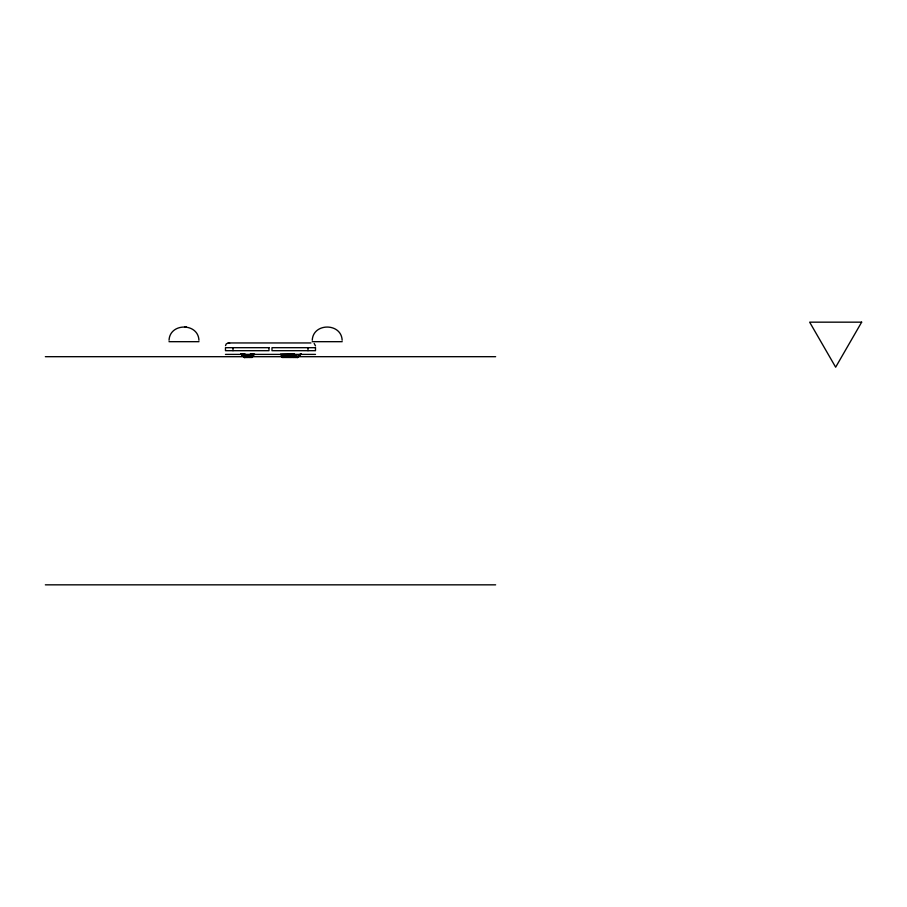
<?xml version="1.0" encoding="UTF-8"?>
<svg xmlns="http://www.w3.org/2000/svg" width="907" height="907" viewBox="0 0 907 907"><rect width="100%" height="100%" fill="white"/><g stroke="black" fill="none" stroke-linecap="round" stroke-linejoin="round"><path stroke-width="1.36" d="M225.526 345.658L226.251 343.912L228.201 342.948L310.954 342.948M169.053 340.216C169.824 322.677 198.168 322.677 198.928 340.216M312.269 340.216C313.04 322.677 341.372 322.677 342.143 340.216M301.147 354.059L297.745 357.437L282.1 357.437L282.599 356.315M283.721 356.315L283.199 357.437L281.624 354.059M284.843 356.315L284.276 357.437L282.576 354.059M285.943 356.315L285.331 357.437L283.494 354.059M287.009 356.315L286.351 357.437L284.39 354.059M288.029 356.315L287.338 357.437L285.252 354.059M289.027 356.315L288.29 357.437L286.09 354.059M289.979 356.315L289.208 357.437L286.884 354.059M240.922 354.059L244.3 357.437L245.412 356.315L244.368 357.437L240.967 354.059L244.289 357.437L252.18 357.437L254.595 354.059M290.898 356.315L290.081 357.437L287.655 354.059M253.801 354.059L251.33 357.437L250.513 356.315M291.771 356.315L290.92 357.437L288.392 354.059M253.11 354.059L250.536 357.437L249.391 355.941M292.893 355.941L291.725 357.437L289.095 354.059M252.441 354.059L249.776 357.437L248.189 356.315L249.051 357.437L251.817 354.059M293.687 355.941L292.473 357.437L289.752 354.059M294.435 355.941L293.176 357.437L290.376 354.059M251.239 354.059L248.065 357.063M295.126 355.941L293.845 357.437L290.954 354.059M249.72 355.193L247.43 357.063M250.037 354.818L250.695 354.059M250.933 354.059L247.996 357.437L245.06 354.059M295.773 355.941L294.458 357.437L291.487 354.059M250.377 354.059L247.396 357.437L244.425 354.059M247.52 357.063L246.851 357.063M296.374 355.941L295.024 357.437L291.986 354.059M248.212 355.941L246.851 357.437L243.802 354.059M246.999 357.063L246.319 357.063M296.918 355.941L295.535 357.437L292.439 354.059M247.736 355.941L246.353 357.437L243.246 354.059M246.534 357.063L245.831 357.063M297.054 356.315L295.999 357.437L292.848 354.059M247.328 355.941L245.91 357.437L242.747 354.059M246.114 357.063L244.334 357.437L241.001 354.059L244.436 357.437L245.23 356.689M297.122 356.689L296.408 357.437L293.199 354.059M246.953 355.941L245.525 357.437L242.305 354.059M245.74 357.063L244.595 357.437L241.251 354.059L244.493 357.437M297.133 357.063L293.517 354.059M246.273 356.315L245.185 357.437L241.92 354.059M300.364 354.059L297.077 357.437L293.789 354.059M246.364 355.941L244.901 357.437L241.602 354.059M245.173 357.063L241.489 354.059M300.648 354.059L297.326 357.437L293.993 354.059L297.326 357.437L300.671 354.059M246.148 355.941L244.663 357.437L241.341 354.059M300.875 354.059L297.519 357.437L294.174 354.059M301.033 354.059L297.666 357.437L295.421 355.193L297.768 357.437L295.501 355.193M168.985 341.678L198.996 341.678M312.201 341.678L342.222 341.678M225.458 354.399L315.511 354.399M45.35 356.689L495.63 356.689M45.35 584.834L495.63 584.834M228.247 342.948L228.983 342.971M184.733 326.69L186.196 326.837M228.938 342.971L229.652 343.186M314.162 343.436L315.511 345.941M294.367 354.059L295.149 354.818M241.795 354.059L242.52 354.818M242.883 355.193L244.334 356.689M251.375 356.315L252.18 357.437M280.592 354.059L282.1 357.437M307.983 347.687L307.983 350.692M232.997 347.687L232.997 350.692M861.65 322.166L835.653 367.199L809.656 322.166L861.65 322.166M268.982 347.687L225.48 347.687L225.48 350.692L268.982 350.692L268.982 347.687M315.489 347.687L271.987 347.687L271.987 350.692L315.489 350.692L315.489 347.687"/></g></svg>
